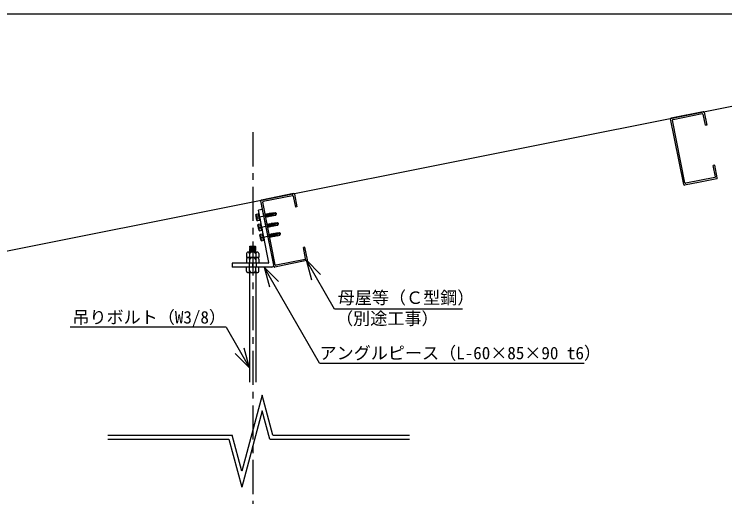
# Model space of a CAD drawing. Units: millimetres on the paper. Extents: x -203 to 207, y -139 to 146.
# Drawn here: x 40.3 to 144.3, y 75.3 to 146 of the extents above; entities that cross this region are included whole.
import ezdxf
from ezdxf.enums import TextEntityAlignment as Align

# ---------------------------------------------------------------- set-up
doc = ezdxf.new("R2010")
doc.units = ezdxf.units.MM
doc.linetypes.add('CHAIN1', pattern=[8, 5, -1, 1, -1])
for name, color, linetype in [('1-0_断面', 134, 'Continuous'), ('1-1_寸法', 134, 'Continuous'), ('1-2_文字', 134, 'Continuous'), ('F-0_図枠', 134, 'Continuous')]:
    doc.layers.add(name, color=color, linetype=linetype)
doc.styles.add('ＭＳ ゴシック', font='')
doc.styles.get('ＭＳ ゴシック').set_extended_font_data('MS Gothic')

msp = doc.modelspace()

# ---------------------------------------------------------------- linework, layer by layer
at = {"layer": '1-0_断面'}
for p, q in [((-51.917, 93.064), (196.452, 142.737)), ((141.159, 131.679), (136.452, 130.737)), ((136.723, 130.557), (140.979, 131.408)), ((141.096, 131.33), (141.424, 129.692)), ((141.277, 131.6), (141.649, 129.737)), ((138.198, 121.5), (136.374, 130.62)), ((138.476, 121.281), (136.645, 130.439)), ((141.649, 129.737), (141.424, 129.692)), ((138.296, 121.01), (136.943, 127.776)), ((142.826, 123.854), (142.601, 123.809)), ((142.928, 122.171), (142.601, 123.809)), ((143.199, 121.991), (142.826, 123.854)), ((142.85, 122.053), (138.594, 121.202)), ((143.12, 121.873), (140.692, 121.387)), ((140.692, 121.387), (138.413, 120.932)), ((81.182, 119.683), (76.475, 118.742)), ((78.319, 109.015), (76.397, 118.624)), ((76.746, 118.561), (81.002, 119.413)), ((81.119, 119.334), (81.447, 117.697)), ((81.3, 119.605), (81.672, 117.742)), ((78.499, 109.285), (76.667, 118.444)), ((81.672, 117.742), (81.447, 117.697)), ((76.645, 117.383), (76.057, 117.265)), ((76.645, 117.383), (76.057, 117.265)), ((76.645, 117.383), (76.057, 117.265)), ((77.586, 109.616), (76.057, 117.265)), ((78.275, 109.235), (76.965, 115.781)), ((82.849, 111.858), (82.623, 111.813)), ((82.951, 110.176), (82.623, 111.813)), ((83.222, 109.995), (82.849, 111.858)), ((74.299, 110.914), (74.299, 110.316)), ((74.524, 110.316), (74.299, 110.316)), ((75.874, 111.116), (74.524, 111.116)), ((75.874, 110.316), (74.524, 110.316)), ((74.749, 110.866), (74.749, 110.316)), ((75.649, 110.866), (75.649, 110.316)), ((76.099, 110.316), (75.874, 110.316)), ((76.099, 110.914), (76.099, 110.316)), ((72.186, 109.516), (72.186, 108.916)), ((72.186, 109.516), (72.186, 108.916)), ((74.299, 110.114), (74.299, 109.516)), ((76.099, 109.516), (74.299, 109.516)), ((74.686, 109.516), (74.686, 108.916)), ((74.749, 110.066), (74.749, 109.516)), ((75.186, 109.516), (75.186, 108.916)), ((75.186, 109.516), (75.186, 108.916)), ((75.186, 109.516), (75.186, 108.916)), ((75.649, 110.066), (75.649, 109.516)), ((75.686, 109.516), (75.686, 108.916)), ((76.099, 110.114), (76.099, 109.516)), ((80.715, 109.392), (78.436, 108.936)), ((82.873, 110.058), (78.617, 109.207)), ((83.143, 109.877), (80.715, 109.392)), ((78.001, 108.916), (72.186, 108.916)), ((74.299, 108.319), (74.299, 108.916)), ((74.749, 108.366), (74.749, 108.916)), ((75.649, 108.366), (75.649, 108.916)), ((76.099, 108.319), (76.099, 108.916)), ((74.499, 108.116), (75.899, 108.116)), ((74.524, 108.116), (75.874, 108.116)), ((74.524, 108.116), (75.874, 108.116)), ((74.749, 108.116), (74.749, 92.06)), ((75.649, 108.116), (75.649, 92.06))]:
    msp.add_line(p, q, dxfattribs=at)
at = {"layer": '1-0_断面', "color": 2, "linetype": 'CHAIN1'}
for p, q in [((75.199, 128.685), (75.199, 26.896)), ((75.674, 116.169), (78.744, 116.783)), ((75.968, 114.698), (79.039, 115.312)), ((76.262, 113.227), (79.333, 113.841))]:
    msp.add_line(p, q, dxfattribs=at)
at = {"layer": '1-0_断面', "color": 2}
for p, q in [((75.829, 115.751), (75.657, 116.614)), ((75.672, 116.637), (76.084, 116.72)), ((75.822, 116.431), (76.13, 116.492)), ((76.145, 116.824), (76.067, 116.808)), ((76.282, 115.729), (76.067, 116.808)), ((76.338, 115.859), (76.168, 116.71)), ((77.051, 116.626), (77.027, 116.646)), ((77.146, 116.645), (77.051, 116.626)), ((77.214, 116.295), (77.051, 116.626)), ((77.167, 116.602), (77.072, 116.583)), ((77.146, 116.645), (77.101, 116.636)), ((77.167, 116.602), (77.11, 116.591)), ((77.151, 116.719), (77.146, 116.645)), ((77.151, 116.719), (77.146, 116.645)), ((77.31, 116.314), (77.146, 116.645)), ((77.222, 116.66), (77.151, 116.719)), ((77.318, 116.679), (77.222, 116.66)), ((77.386, 116.329), (77.222, 116.66)), ((77.339, 116.637), (77.243, 116.618)), ((77.323, 116.753), (77.318, 116.679)), ((77.394, 116.694), (77.323, 116.753)), ((77.473, 116.71), (77.394, 116.694)), ((77.533, 116.414), (77.394, 116.694)), ((77.482, 116.665), (77.415, 116.652)), ((77.489, 116.714), (77.476, 116.711)), ((77.51, 116.671), (77.482, 116.665)), ((77.495, 116.788), (77.489, 116.714)), ((77.653, 116.383), (77.489, 116.714)), ((77.565, 116.729), (77.495, 116.788)), ((77.661, 116.748), (77.565, 116.729)), ((77.729, 116.398), (77.565, 116.729)), ((77.682, 116.705), (77.587, 116.686)), ((77.666, 116.822), (77.661, 116.748)), ((77.824, 116.417), (77.661, 116.748)), ((77.737, 116.763), (77.666, 116.822)), ((77.832, 116.782), (77.737, 116.763)), ((77.901, 116.432), (77.737, 116.763)), ((77.853, 116.74), (77.758, 116.721)), ((77.838, 116.856), (77.832, 116.782)), ((77.996, 116.451), (77.832, 116.782)), ((77.909, 116.797), (77.838, 116.856)), ((77.975, 116.494), (77.88, 116.475)), ((78.116, 116.839), (77.909, 116.797)), ((78.072, 116.467), (77.909, 116.797)), ((78.044, 116.778), (77.93, 116.755)), ((78.008, 116.727), (78.142, 116.729)), ((78.147, 116.528), (78.051, 116.509)), ((78.091, 116.726), (78.086, 116.652)), ((78.168, 116.486), (78.086, 116.652)), ((78.162, 116.667), (78.091, 116.726)), ((78.153, 116.867), (78.513, 116.939)), ((78.244, 116.501), (78.162, 116.667)), ((78.244, 116.501), (78.239, 116.427)), ((78.245, 116.475), (78.584, 116.543)), ((78.513, 116.939), (78.704, 116.775)), ((78.584, 116.543), (78.704, 116.775)), ((75.853, 115.735), (76.265, 115.818)), ((75.912, 115.984), (76.219, 116.045)), ((76.361, 115.745), (76.282, 115.729)), ((77.138, 116.28), (77.074, 116.409)), ((77.117, 116.322), (77.093, 116.317)), ((77.138, 116.28), (77.102, 116.273)), ((77.214, 116.295), (77.138, 116.45)), ((77.209, 116.221), (77.138, 116.28)), ((77.209, 116.221), (77.179, 116.246)), ((77.289, 116.357), (77.193, 116.338)), ((77.214, 116.295), (77.209, 116.221)), ((77.214, 116.295), (77.209, 116.221)), ((77.31, 116.314), (77.214, 116.295)), ((77.381, 116.255), (77.31, 116.314)), ((77.46, 116.391), (77.365, 116.372)), ((77.386, 116.329), (77.381, 116.255)), ((77.481, 116.348), (77.386, 116.329)), ((77.632, 116.425), (77.536, 116.406)), ((77.558, 116.364), (77.544, 116.391)), ((77.554, 116.308), (77.552, 116.289)), ((77.558, 116.364), (77.554, 116.308)), ((77.653, 116.383), (77.558, 116.364)), ((77.724, 116.324), (77.653, 116.383)), ((77.804, 116.459), (77.708, 116.44)), ((77.729, 116.398), (77.724, 116.324)), ((77.824, 116.417), (77.729, 116.398)), ((77.895, 116.358), (77.824, 116.417)), ((77.901, 116.432), (77.895, 116.358)), ((77.996, 116.451), (77.901, 116.432)), ((78.067, 116.392), (77.996, 116.451)), ((78.072, 116.467), (78.067, 116.392)), ((78.168, 116.486), (78.072, 116.467)), ((78.239, 116.427), (78.168, 116.486)), ((78.448, 115.396), (78.807, 115.468)), ((78.807, 115.468), (78.998, 115.304)), ((76.123, 114.28), (75.951, 115.143)), ((75.967, 115.167), (76.378, 115.249)), ((76.116, 114.96), (76.424, 115.021)), ((76.206, 114.513), (76.513, 114.575)), ((76.439, 115.353), (76.361, 115.337)), ((76.576, 114.259), (76.361, 115.337)), ((76.632, 114.388), (76.462, 115.239)), ((77.345, 115.155), (77.321, 115.175)), ((77.44, 115.174), (77.345, 115.155)), ((77.509, 114.824), (77.345, 115.155)), ((77.461, 115.132), (77.366, 115.112)), ((77.432, 114.809), (77.369, 114.938)), ((77.411, 114.851), (77.387, 114.846)), ((77.44, 115.174), (77.395, 115.165)), ((77.432, 114.809), (77.396, 114.802)), ((77.461, 115.132), (77.404, 115.12)), ((77.509, 114.824), (77.432, 114.979)), ((77.503, 114.75), (77.432, 114.809)), ((77.446, 115.248), (77.44, 115.174)), ((77.446, 115.248), (77.44, 115.174)), ((77.604, 114.843), (77.44, 115.174)), ((77.517, 115.189), (77.446, 115.248)), ((77.503, 114.75), (77.473, 114.775)), ((77.583, 114.886), (77.488, 114.867)), ((77.509, 114.824), (77.503, 114.75)), ((77.509, 114.824), (77.503, 114.75)), ((77.604, 114.843), (77.509, 114.824)), ((77.612, 115.208), (77.517, 115.189)), ((77.68, 114.859), (77.517, 115.189)), ((77.633, 115.166), (77.538, 115.147)), ((77.675, 114.784), (77.604, 114.843)), ((77.617, 115.283), (77.612, 115.208)), ((77.688, 115.224), (77.617, 115.283)), ((77.755, 114.92), (77.659, 114.901)), ((77.68, 114.859), (77.675, 114.784)), ((77.776, 114.878), (77.68, 114.859)), ((77.767, 115.239), (77.688, 115.224)), ((77.827, 114.943), (77.688, 115.224)), ((77.776, 115.195), (77.709, 115.181)), ((77.784, 115.243), (77.77, 115.24)), ((77.805, 115.2), (77.776, 115.195)), ((77.789, 115.317), (77.784, 115.243)), ((77.947, 114.912), (77.784, 115.243)), ((77.86, 115.258), (77.789, 115.317)), ((77.926, 114.954), (77.831, 114.935)), ((77.852, 114.893), (77.838, 114.92)), ((77.848, 114.838), (77.847, 114.819)), ((77.852, 114.893), (77.848, 114.838)), ((77.947, 114.912), (77.852, 114.893)), ((77.955, 115.277), (77.86, 115.258)), ((78.023, 114.927), (77.86, 115.258)), ((77.976, 115.234), (77.881, 115.215)), ((78.018, 114.853), (77.947, 114.912)), ((77.96, 115.351), (77.955, 115.277)), ((78.119, 114.946), (77.955, 115.277)), ((78.031, 115.292), (77.96, 115.351)), ((78.098, 114.989), (78.002, 114.97)), ((78.023, 114.927), (78.018, 114.853)), ((78.119, 114.946), (78.023, 114.927)), ((78.127, 115.311), (78.031, 115.292)), ((78.195, 114.961), (78.031, 115.292)), ((78.148, 115.269), (78.052, 115.25)), ((78.19, 114.887), (78.119, 114.946)), ((78.132, 115.385), (78.127, 115.311)), ((78.29, 114.981), (78.127, 115.311)), ((78.203, 115.327), (78.132, 115.385)), ((78.269, 115.023), (78.174, 115.004)), ((78.195, 114.961), (78.19, 114.887)), ((78.29, 114.981), (78.195, 114.961)), ((78.41, 115.368), (78.203, 115.327)), ((78.366, 114.996), (78.203, 115.327)), ((78.338, 115.307), (78.224, 115.284)), ((78.361, 114.922), (78.29, 114.981)), ((78.302, 115.256), (78.436, 115.258)), ((78.441, 115.057), (78.345, 115.038)), ((78.366, 114.996), (78.361, 114.922)), ((78.462, 115.015), (78.366, 114.996)), ((78.385, 115.255), (78.38, 115.181)), ((78.462, 115.015), (78.38, 115.181)), ((78.456, 115.196), (78.385, 115.255)), ((78.538, 115.03), (78.456, 115.196)), ((78.533, 114.956), (78.462, 115.015)), ((78.538, 115.03), (78.533, 114.956)), ((78.539, 115.004), (78.878, 115.072)), ((78.878, 115.072), (78.998, 115.304)), ((76.147, 114.264), (76.559, 114.347)), ((76.418, 112.809), (76.245, 113.672)), ((76.261, 113.696), (76.673, 113.778)), ((76.411, 113.489), (76.718, 113.55)), ((76.655, 114.274), (76.576, 114.259)), ((76.733, 113.882), (76.655, 113.866)), ((76.871, 112.788), (76.655, 113.866)), ((76.926, 112.917), (76.756, 113.768)), ((77.639, 113.684), (77.615, 113.704)), ((77.735, 113.703), (77.639, 113.684)), ((77.803, 113.353), (77.639, 113.684)), ((77.756, 113.661), (77.66, 113.642)), ((77.727, 113.338), (77.663, 113.467)), ((77.706, 113.38), (77.681, 113.376)), ((77.735, 113.703), (77.689, 113.694)), ((77.756, 113.661), (77.698, 113.649)), ((77.803, 113.353), (77.726, 113.508)), ((77.74, 113.777), (77.735, 113.703)), ((77.74, 113.777), (77.735, 113.703)), ((77.898, 113.372), (77.735, 113.703)), ((77.811, 113.718), (77.74, 113.777)), ((77.877, 113.415), (77.782, 113.396)), ((77.898, 113.372), (77.803, 113.353)), ((77.906, 113.737), (77.811, 113.718)), ((77.974, 113.388), (77.811, 113.718)), ((77.927, 113.695), (77.832, 113.676)), ((77.969, 113.313), (77.898, 113.372)), ((77.911, 113.812), (77.906, 113.737)), ((77.982, 113.753), (77.911, 113.812)), ((78.049, 113.449), (77.953, 113.43)), ((77.974, 113.388), (77.969, 113.313)), ((78.07, 113.407), (77.974, 113.388)), ((78.062, 113.769), (77.982, 113.753)), ((78.121, 113.473), (77.982, 113.753)), ((78.071, 113.724), (78.003, 113.71)), ((78.078, 113.772), (78.064, 113.769)), ((78.099, 113.729), (78.071, 113.724)), ((78.083, 113.846), (78.078, 113.772)), ((78.241, 113.441), (78.078, 113.772)), ((78.154, 113.787), (78.083, 113.846)), ((78.22, 113.483), (78.125, 113.464)), ((78.146, 113.422), (78.133, 113.449)), ((78.146, 113.422), (78.142, 113.367)), ((78.241, 113.441), (78.146, 113.422)), ((78.249, 113.806), (78.154, 113.787)), ((78.317, 113.456), (78.154, 113.787)), ((78.27, 113.764), (78.175, 113.745)), ((78.312, 113.382), (78.241, 113.441)), ((78.254, 113.88), (78.249, 113.806)), ((78.413, 113.475), (78.249, 113.806)), ((78.325, 113.821), (78.254, 113.88)), ((78.392, 113.518), (78.296, 113.499)), ((78.317, 113.456), (78.312, 113.382)), ((78.413, 113.475), (78.317, 113.456)), ((78.421, 113.84), (78.325, 113.821)), ((78.489, 113.491), (78.325, 113.821)), ((78.442, 113.798), (78.346, 113.779)), ((78.484, 113.416), (78.413, 113.475)), ((78.426, 113.915), (78.421, 113.84)), ((78.584, 113.51), (78.421, 113.84)), ((78.497, 113.856), (78.426, 113.915)), ((78.563, 113.552), (78.468, 113.533)), ((78.489, 113.491), (78.484, 113.416)), ((78.584, 113.51), (78.489, 113.491)), ((78.704, 113.897), (78.497, 113.856)), ((78.661, 113.525), (78.497, 113.856)), ((78.632, 113.836), (78.518, 113.813)), ((78.655, 113.451), (78.584, 113.51)), ((78.596, 113.785), (78.73, 113.787)), ((78.735, 113.586), (78.64, 113.567)), ((78.661, 113.525), (78.655, 113.451)), ((78.756, 113.544), (78.661, 113.525)), ((78.679, 113.784), (78.674, 113.71)), ((78.756, 113.544), (78.674, 113.71)), ((78.75, 113.725), (78.679, 113.784)), ((78.742, 113.925), (79.102, 113.997)), ((78.832, 113.559), (78.75, 113.725)), ((78.827, 113.485), (78.756, 113.544)), ((78.832, 113.559), (78.827, 113.485)), ((78.833, 113.533), (79.173, 113.601)), ((79.102, 113.997), (79.292, 113.833)), ((79.173, 113.601), (79.293, 113.833)), ((76.441, 112.794), (76.853, 112.876)), ((76.5, 113.042), (76.807, 113.104)), ((76.949, 112.803), (76.871, 112.788)), ((77.727, 113.338), (77.69, 113.331)), ((77.798, 113.279), (77.727, 113.338)), ((77.798, 113.279), (77.767, 113.305)), ((77.803, 113.353), (77.798, 113.279)), ((77.803, 113.353), (77.798, 113.279)), ((78.142, 113.367), (78.141, 113.348)), ((74.749, 111.95), (74.829, 112.007)), ((74.749, 111.95), (75.649, 111.913)), ((74.749, 111.95), (74.829, 111.892)), ((74.749, 111.835), (74.829, 111.892)), ((74.749, 111.835), (75.649, 111.798)), ((74.749, 111.835), (74.829, 111.777)), ((74.749, 111.72), (74.829, 111.777)), ((74.749, 111.72), (75.649, 111.683)), ((74.749, 111.72), (74.829, 111.662)), ((74.749, 111.605), (74.829, 111.662)), ((74.749, 111.605), (75.649, 111.568)), ((74.749, 111.605), (74.829, 111.547)), ((74.749, 111.49), (74.829, 111.547)), ((74.749, 111.49), (75.649, 111.453)), ((74.749, 111.49), (74.829, 111.432)), ((74.749, 111.375), (74.829, 111.432)), ((74.749, 111.375), (75.649, 111.338)), ((74.749, 111.375), (74.829, 111.317)), ((74.749, 111.26), (74.829, 111.317)), ((74.829, 112.007), (75.569, 111.977)), ((74.829, 111.892), (75.569, 111.862)), ((74.829, 111.777), (75.569, 111.747)), ((74.829, 111.662), (75.569, 111.632)), ((74.829, 111.547), (75.569, 111.517)), ((74.829, 111.432), (75.569, 111.402)), ((74.829, 111.317), (75.569, 111.287)), ((75.649, 111.913), (75.569, 111.977)), ((75.649, 111.913), (75.569, 111.862)), ((75.649, 111.798), (75.569, 111.862)), ((75.649, 111.798), (75.569, 111.747)), ((75.649, 111.683), (75.569, 111.747)), ((75.649, 111.683), (75.569, 111.632)), ((75.649, 111.568), (75.569, 111.632)), ((75.649, 111.568), (75.569, 111.517)), ((75.649, 111.453), (75.569, 111.517)), ((75.649, 111.453), (75.569, 111.402)), ((75.649, 111.338), (75.569, 111.402)), ((75.649, 111.338), (75.569, 111.287)), ((75.649, 111.223), (75.569, 111.287)), ((74.749, 111.26), (75.649, 111.223)), ((74.749, 111.26), (74.829, 111.202)), ((74.749, 111.145), (74.829, 111.202)), ((74.749, 111.145), (75.446, 111.116)), ((74.749, 111.145), (74.788, 111.116)), ((74.829, 111.202), (75.569, 111.172)), ((75.649, 111.223), (75.569, 111.172)), ((75.639, 111.116), (75.569, 111.172))]:
    msp.add_line(p, q, dxfattribs=at)
at = {"layer": '1-0_断面'}
for points in [[(78.221, 109.505), (76.646, 117.377), (76.397, 118.624)], [(77.486, 109.516), (72.186, 109.516), (72.186, 108.916)]]:
    msp.add_lwpolyline(points, dxfattribs=at)
at = {"layer": '1-0_断面', "color": 2}
for points in [[(77.552, 116.289), (77.481, 116.348), (77.318, 116.679)], [(78.008, 116.727), (78.056, 116.795), (78.153, 116.867)], [(77.847, 114.819), (77.776, 114.878), (77.612, 115.208)], [(78.302, 115.256), (78.35, 115.324), (78.448, 115.396)], [(78.141, 113.348), (78.07, 113.407), (77.906, 113.737)], [(78.596, 113.785), (78.644, 113.853), (78.742, 113.925)]]:
    msp.add_lwpolyline(points, dxfattribs=at)
at = {"layer": '1-0_断面'}
for centre, radius, start, end in [((140.998, 131.31), 0.1, 11.30993, 101.30993), ((141.179, 131.581), 0.1, 11.30993, 101.30993), ((136.472, 130.639), 0.1, 101.30993, 191.30993), ((136.743, 130.459), 0.1, 101.30993, 191.30993), ((142.83, 122.151), 0.1, 281.30993, 11.30993), ((143.101, 121.971), 0.1, 281.30993, 11.30993), ((138.394, 121.03), 0.1, 191.30993, 281.30993), ((138.574, 121.3), 0.1, 191.30993, 281.30993), ((81.202, 119.585), 0.1, 11.30993, 101.30993), ((76.495, 118.644), 0.1, 101.30993, 191.30993), ((81.021, 119.315), 0.1, 11.30993, 101.30993), ((76.765, 118.463), 0.1, 101.30993, 191.30993), ((74.524, 110.89), 0.226, 353.97441, 173.97475), ((74.524, 110.09), 0.226, 353.97441, 173.97475), ((75.199, 110.586), 0.53, 31.89079, 148.10922), ((75.199, 109.786), 0.53, 31.89079, 148.10922), ((75.874, 110.89), 0.226, 6.02525, 186.02561), ((75.874, 110.09), 0.226, 6.02525, 186.02561), ((77.486, 109.616), 0.1, 270, 0), ((77.975, 109.215), 0.3, 274.8704, 3.67009), ((78.597, 109.305), 0.1, 191.30993, 281.30993), ((82.853, 110.156), 0.1, 281.30993, 11.30993), ((83.124, 109.975), 0.1, 281.30993, 11.30993), ((74.524, 108.343), 0.226, 186.02525, 6.02561), ((75.199, 108.646), 0.53, 211.89079, 328.10922), ((75.874, 108.343), 0.226, 173.97441, 353.97475), ((78.417, 109.034), 0.1, 191.30993, 281.30993)]:
    msp.add_arc(centre, radius, start, end, dxfattribs=at)
at = {"layer": '1-0_断面', "color": 2}
for centre, radius, start, end in [((75.676, 116.618), 0.02, 101.30993, 191.30993), ((75.788, 116.54), 0.115, 92.88499, 287.33554), ((78.595, 114.643), 2.135, 87.05563, 102.24211), ((76.006, 116.235), 0.268, 133.20073, 249.41915), ((75.922, 115.87), 0.115, 95.28434, 275.28468), ((75.849, 115.755), 0.02, 191.30993, 281.30993), ((75.97, 115.147), 0.02, 101.30993, 191.30993), ((76.082, 115.069), 0.115, 92.88499, 287.33554), ((76.3, 114.764), 0.268, 133.20073, 249.41915), ((76.216, 114.399), 0.115, 95.28434, 275.28468), ((78.889, 113.172), 2.135, 87.05563, 102.24211), ((76.143, 114.284), 0.02, 191.30993, 281.30993), ((76.265, 113.676), 0.02, 101.30993, 191.30993), ((76.377, 113.598), 0.115, 92.88499, 287.33554), ((76.594, 113.293), 0.268, 133.20073, 249.41915), ((79.183, 111.701), 2.135, 87.05563, 102.24211), ((76.511, 112.928), 0.115, 95.28434, 275.28468), ((76.437, 112.813), 0.02, 191.30993, 281.30993)]:
    msp.add_arc(centre, radius, start, end, dxfattribs=at)
at = {"layer": '1-1_寸法'}
for p, q in [((76.597, 90.193), (73.607, 79.034)), ((78.167, 84.334), (76.597, 90.193)), ((76.597, 87.875), (73.607, 76.716)), ((77.707, 83.734), (76.597, 87.875)), ((53.975, 84.334), (72.187, 84.334)), ((73.607, 79.034), (72.187, 84.334)), ((78.167, 84.334), (98.133, 84.334)), ((53.975, 83.734), (71.726, 83.734)), ((71.726, 83.734), (73.607, 76.716)), ((77.707, 83.734), (98.133, 83.734))]:
    msp.add_line(p, q, dxfattribs=at)
at = {"layer": '1-2_文字'}
for p, q in [((83.019, 109.974), (85.141, 107.853)), ((76.873, 108.926), (78.995, 106.805)), ((71.308, 100.122), (48.494, 100.122)), ((71.308, 100.122), (74.749, 94.16)), ((74.749, 94.16), (73.973, 97.058)), ((74.749, 94.16), (72.628, 96.282)), ((84.982, 94.882), (123.701, 94.882))]:
    msp.add_line(p, q, dxfattribs=at)
for points in [[(105.892, 102.756), (87.186, 102.756), (83.019, 109.974), (83.796, 107.076)], [(84.982, 94.882), (76.873, 108.926), (77.65, 106.028)]]:
    msp.add_lwpolyline(points, dxfattribs=at)
at = {"layer": 'F-0_図枠'}
msp.add_line((206.706, 145.961), (-203.294, 145.961), dxfattribs=at)

# ---------------------------------------------------------------- texts
at = {"layer": '1-2_文字', "style": 'ＭＳ ゴシック'}
for s, p in [('母屋等（Ｃ型鋼）', (87.643, 102.982)), ('吊りボルト（W3/8）', (48.808, 100.122)), ('（別途工事）', (87.401, 99.935)), ('アングルピース（L-60×85×90 t6）', (84.982, 94.882))]:
    msp.add_text(s, height=1.833, dxfattribs=at).set_placement(p, align=Align.BOTTOM_LEFT)

doc.saveas('drawing.dxf')
